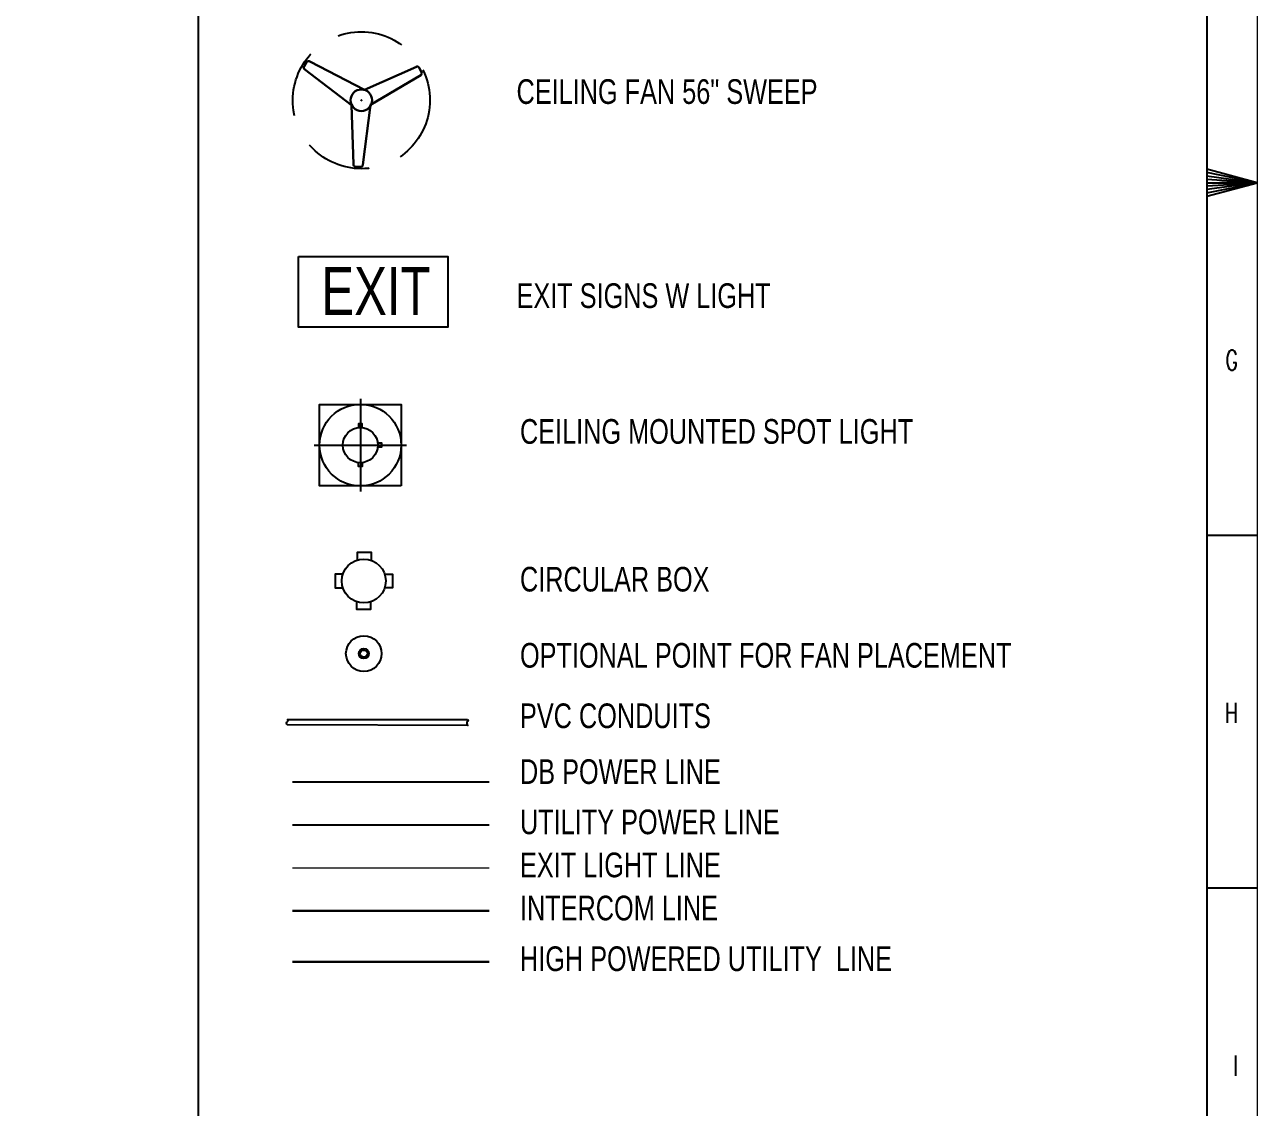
# Model space of a CAD drawing. Header units: inches. Extents: x 600 to 1500, y 304 to 941.
# Drawn here: x 1315 to 1500.3, y 483.4 to 646.3 of the extents above; entities that cross this region are included whole.
import ezdxf

# ---------------------------------------------------------------- set-up
doc = ezdxf.new("R2010")
doc.units = ezdxf.units.IN
doc.header["$MEASUREMENT"] = 0
doc.linetypes.add('DASHED', pattern=[0.75, 0.5, -0.25])
doc.layers.add('E-CF-Ceiling-Fan', color=42, linetype='Continuous', lineweight=30)
doc.layers.add('Text', color=252, linetype='Continuous', lineweight=15)
for name, color, linetype in [('Lights', 7, 'Continuous'), ('Sockets', 7, 'Continuous'), ('TEG BORDER', 7, 'Continuous')]:
    doc.layers.add(name, color=color, linetype=linetype)
doc.styles.add('Swiss721', font='swisscl.ttf')
doc.styles.add('TEG BORDER', font='txt_qlt.shx', dxfattribs={"width": 0.7, "bigfont": 'hztxt.shx'})

# ---------------------------------------------------------------- blocks, each defined once
blk = doc.blocks.new('252 BORDER A2')
for p, q in [((589, 210), (594, 210)), ((592.75, 210), (590.25, 210)), ((594, 175), (589, 175)), ((594, 140), (589, 140))]:
    blk.add_line(p, q)
at = {"color": 5, "lineweight": 15}
blk.add_lwpolyline([(0, 420), (594, 420), (594, 0), (0, 0)], close=True, dxfattribs=at)
blk.add_lwpolyline([(5, 415), (589, 415), (589, 5), (5, 5)], close=True)
blk.add_lwpolyline([(594, 210), (589, 211.34), (589, 208.66), (594, 210), (589, 211), (589, 210.67), (594, 210), (589, 210.33), (589, 209.67), (594, 210), (589, 209.33), (589, 209), (594, 210)])
at = {"layer": 'TEG BORDER'}
blk.add_line((489, 116), (489, 415), dxfattribs=at)
at = {"char_height": 2, "width": 2, "attachment_point": 3, "style": 'TEG BORDER'}
for s, insert in [('G', (592.09, 193.39)), ('H', (592.09, 158.39)), ('I', (592.09, 123.39))]:
    blk.add_mtext(s, dxfattribs=dict(at, insert=insert))
blk = doc.blocks.new('CF')
for p, q in [((-23.84, 14.22), (-22.76, 15.89)), ((1.35, 4.29), (-21.39, 16.19)), ((-4.07, -2.11), (-23.55, 12.84)), ((1.35, 4.29), (22.9, 13.97)), ((3.87, -1.9), (24.71, 10.43)), ((24.1, 13.48), (25.01, 11.71)), ((-4.07, -2.11), (-3.33, -26.62)), ((3.87, -1.9), (0.65, -26.82)), ((-0.39, -27.76), (-2.38, -27.66))]:
    blk.add_line(p, q)
for radius in [4.48, 0.0888]:
    blk.add_circle((0, 0), radius)
for centre, radius, start, end in [((-21.93, 15.35), 0.996, 57.1351, 147.1351), ((-23.01, 13.68), 0.996, 147.1351, 237.1351), ((23.21, 13.03), 0.996, 27.1351, 117.1351), ((24.09, 11.25), 1.03, 299.2548, 26.4357), ((-2.33, -26.67), 0.996, 177.1351, 267.1351), ((-0.34, -26.77), 0.996, 267.1351, 357.1351)]:
    blk.add_arc(centre, radius, start, end)

msp = doc.modelspace()

# ---------------------------------------------------------------- linework, layer by layer
at = {"color": 1}
msp.add_line((1355.25, 532.4), (1384.81, 532.4), dxfattribs=at)
at = {"color": 3}
msp.add_line((1355.25, 525.92), (1384.81, 525.92), dxfattribs=at)
msp.add_line((1355.25, 525.92), (1384.81, 525.92), dxfattribs=at)
at = {"color": 5, "lineweight": 20}
msp.add_line((1355.25, 519.44), (1384.81, 519.44), dxfattribs=at)
msp.add_line((1355.25, 519.44), (1384.81, 519.44), dxfattribs=at)
at = {"color": 6, "lineweight": 30}
msp.add_line((1355.25, 512.96), (1384.81, 512.96), dxfattribs=at)
msp.add_line((1355.25, 512.96), (1384.81, 512.96), dxfattribs=at)
at = {"color": 4}
msp.add_line((1355.25, 505.32), (1384.81, 505.32), dxfattribs=at)
at = {"color": 4, "lineweight": 30}
msp.add_line((1355.25, 505.32), (1384.81, 505.32), dxfattribs=at)
at = {"color": 4}
msp.add_lwpolyline([(1356.16, 611.43), (1378.62, 611.43), (1378.62, 600.79), (1356.16, 600.79)], close=True, dxfattribs=at)
for points in [[(1365.71, 585.66), (1365.71, 586.26), (1365.18, 586.26), (1365.18, 585.66)], [(1365.39, 584.45), (1365.45, 584.45)], [(1368.07, 582.8), (1368.67, 582.81), (1368.66, 583.33), (1368.06, 583.33)], [(1365.71, 580.42), (1365.71, 579.82), (1365.18, 579.82), (1365.18, 580.42)], [(1365.04, 565.78), (1365.04, 566.94), (1367.1, 566.94), (1367.1, 565.71)], [(1362.83, 563.64), (1361.67, 563.64), (1361.67, 561.58), (1362.83, 561.58)], [(1369.11, 563.64), (1370.27, 563.64), (1370.27, 561.58), (1369.11, 561.58)], [(1367, 559.48), (1367, 558.32), (1364.94, 558.32), (1364.94, 559.48)]]:
    msp.add_lwpolyline(points)
msp.add_lwpolyline([(1381.56, 541.77, -0.56347), (1381.56, 541.47, 0.380478), (1381.61, 540.85), (1354.49, 540.94, -0.456322), (1354.49, 541.47, 0.605884), (1354.49, 541.78)], format="xyb", close=True)
at = {"linetype": 'DASHED', "ltscale": 20}
msp.add_circle((1365.6, 634.93), 10.3, dxfattribs=at)
for centre, radius in [((1365.45, 583.04), 2.64), ((1365.97, 562.61), 3.3)]:
    msp.add_circle(centre, radius)
at = {"color": 190}
for radius in [2.68, 0.751, 0.536]:
    msp.add_circle((1365.97, 551.68), radius, dxfattribs=at)
at = {"layer": 'Lights', "color": 40}
for p, q in [((1365.45, 590), (1365.45, 576.08)), ((1358.49, 583.04), (1372.4, 583.04))]:
    msp.add_line(p, q, dxfattribs=at)
at = {"layer": 'Lights'}
msp.add_lwpolyline([(1371.58, 576.9), (1359.31, 576.9), (1359.31, 589.18), (1371.58, 589.18)], close=True, dxfattribs=at)
msp.add_circle((1365.45, 583.04), 6.14, dxfattribs=at)

# ---------------------------------------------------------------- block references
at = {"xscale": 1.5163271442, "yscale": 1.5163271442, "zscale": 1.5163271442}
msp.add_blockref('252 BORDER A2', (599.61, 304.1), dxfattribs=at)
at = {"layer": 'E-CF-Ceiling-Fan', "lineweight": 0, "xscale": 0.3614481925310917, "yscale": 0.3614481925310917, "zscale": 0.3614481925278883}
msp.add_blockref('CF', (1365.6, 634.93), dxfattribs=at)

# ---------------------------------------------------------------- texts
at = {"layer": 'Sockets', "color": 0, "style": 'Swiss721'}
for s, p in [('CEILING FAN 56" SWEEP', (1388.93, 634.38)), ('EXIT SIGNS W LIGHT', (1388.93, 603.68)), ('CEILING MOUNTED SPOT LIGHT', (1389.45, 583.25)), ('CIRCULAR BOX', (1389.45, 561.02)), ('OPTIONAL POINT FOR FAN PLACEMENT', (1389.45, 549.57)), ('PVC CONDUITS', (1389.45, 540.47)), ('DB POWER LINE', (1389.45, 532.07)), ('UTILITY POWER LINE', (1389.45, 524.51)), ('EXIT LIGHT LINE', (1389.45, 518.03)), ('INTERCOM LINE', (1389.45, 511.55)), ('HIGH POWERED UTILITY  LINE', (1389.45, 503.92))]:
    msp.add_text(s, height=3.7068, dxfattribs=at).set_placement(p)
at = {"layer": 'Text', "color": 4, "insert": (1367.8, 609.82), "char_height": 7.2, "width": 56.3673, "attachment_point": 2, "style": 'Swiss721'}
msp.add_mtext('EXIT ', dxfattribs=at)

doc.saveas('drawing.dxf')
